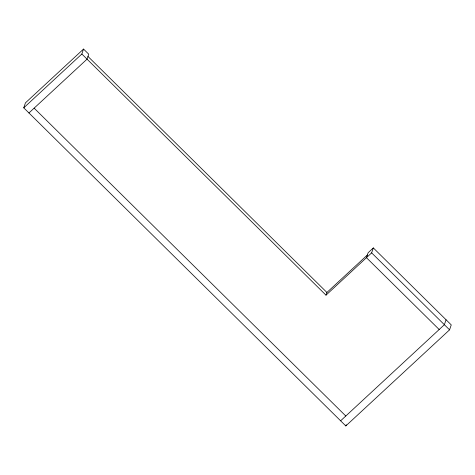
<?xml version="1.0" encoding="UTF-8"?>
<svg xmlns="http://www.w3.org/2000/svg" width="475" height="475" viewBox="0 0 475 475"><rect width="100%" height="100%" fill="white"/><g stroke="black" fill="none" stroke-linecap="round" stroke-linejoin="round"><path stroke-width="0.71" d="M439.179 329.519L366.457 257.688L368.143 252.73L373.332 247.926L451.25 324.888L449.564 329.846L345.812 425.938L23.75 107.831L25.436 102.873L83.541 49.062L88.736 54.192L87.044 59.143L28.945 112.961M23.75 107.831L81.854 54.013L83.541 49.062M81.854 54.013L325.992 295.165L326.913 292.463L367.377 254.986M325.992 295.165L371.646 252.878L373.332 247.926M345.812 425.938L346.233 424.703M446.055 319.758L444.368 324.71L340.617 420.808M371.646 252.878L449.564 329.846M87.964 56.442L326.913 292.463M34.135 108.152L345.8 416.005"/></g></svg>
